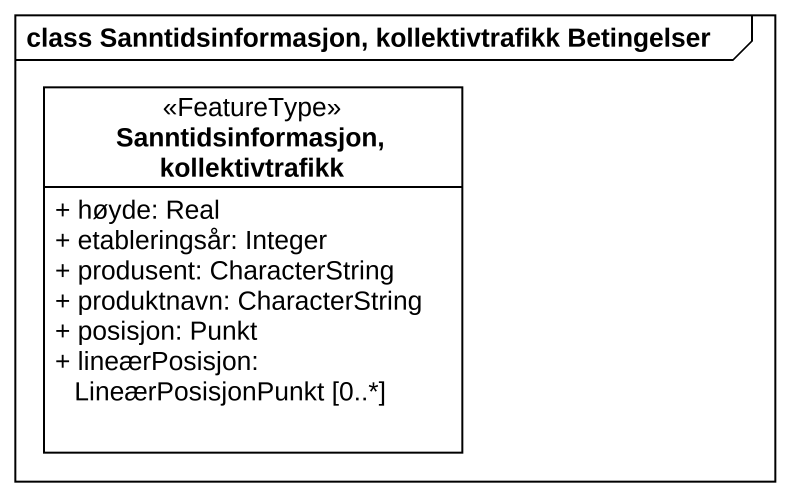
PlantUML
@startuml
mainframe class Sanntidsinformasjon, kollektivtrafikk Betingelser
hide circle
hide empty members
skinparam classAttributeIconSize 0
class "Sanntidsinformasjon, kollektivtrafikk" as Sanntidsinformasjon <<FeatureType>> {
  + høyde: Real
  + etableringsår: Integer
  + produsent: CharacterString
  + produktnavn: CharacterString
  + posisjon: Punkt
  + lineærPosisjon: LineærPosisjonPunkt [0..*]
}
@enduml
